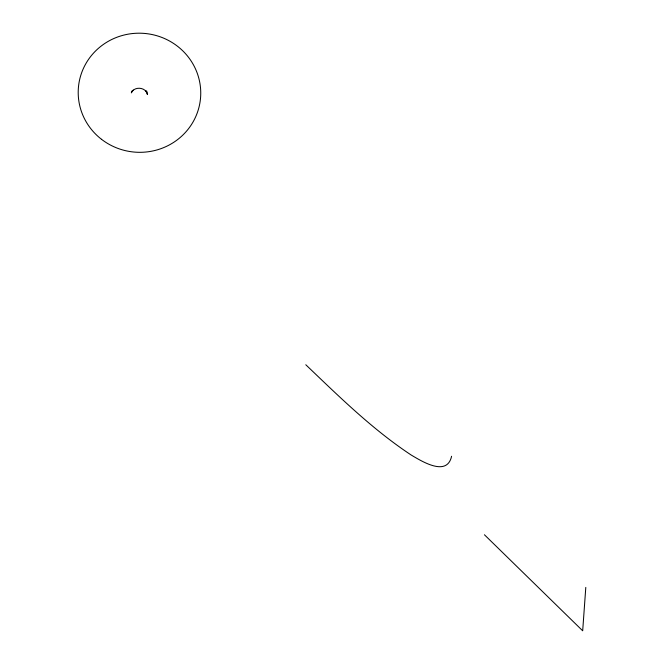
<?xml version="1.0" encoding="UTF-8"?>
<svg xmlns="http://www.w3.org/2000/svg" width="664" height="664" viewBox="0 0 664 664"><rect width="100%" height="100%" fill="white"/><g stroke="black" fill="none" stroke-linecap="round" stroke-linejoin="round"><path stroke-width="1" d="M585.797 587.399L582.685 630.8L484.429 534.761M451.586 456.268C447.03 477.225 421.681 461.198 411.207 455.039C372.496 429.442 339.213 396.698 305.797 364.752M132.061 90.885L131.339 92.885C133.738 87.084 142.528 86.826 146.171 91.541M146.196 91.566L147.45 94.537L146.686 90.985M133.182 90.229L132.551 90.794L133.215 90.213M146.711 92.246L145.698 90.918L146.711 92.246M101.526 139.315A61.287 59.544 5.5 0 0 200.113 101.65A61.287 59.544 5.5 0 0 116.789 37.309A61.287 59.544 5.5 0 0 101.526 139.315"/></g></svg>
